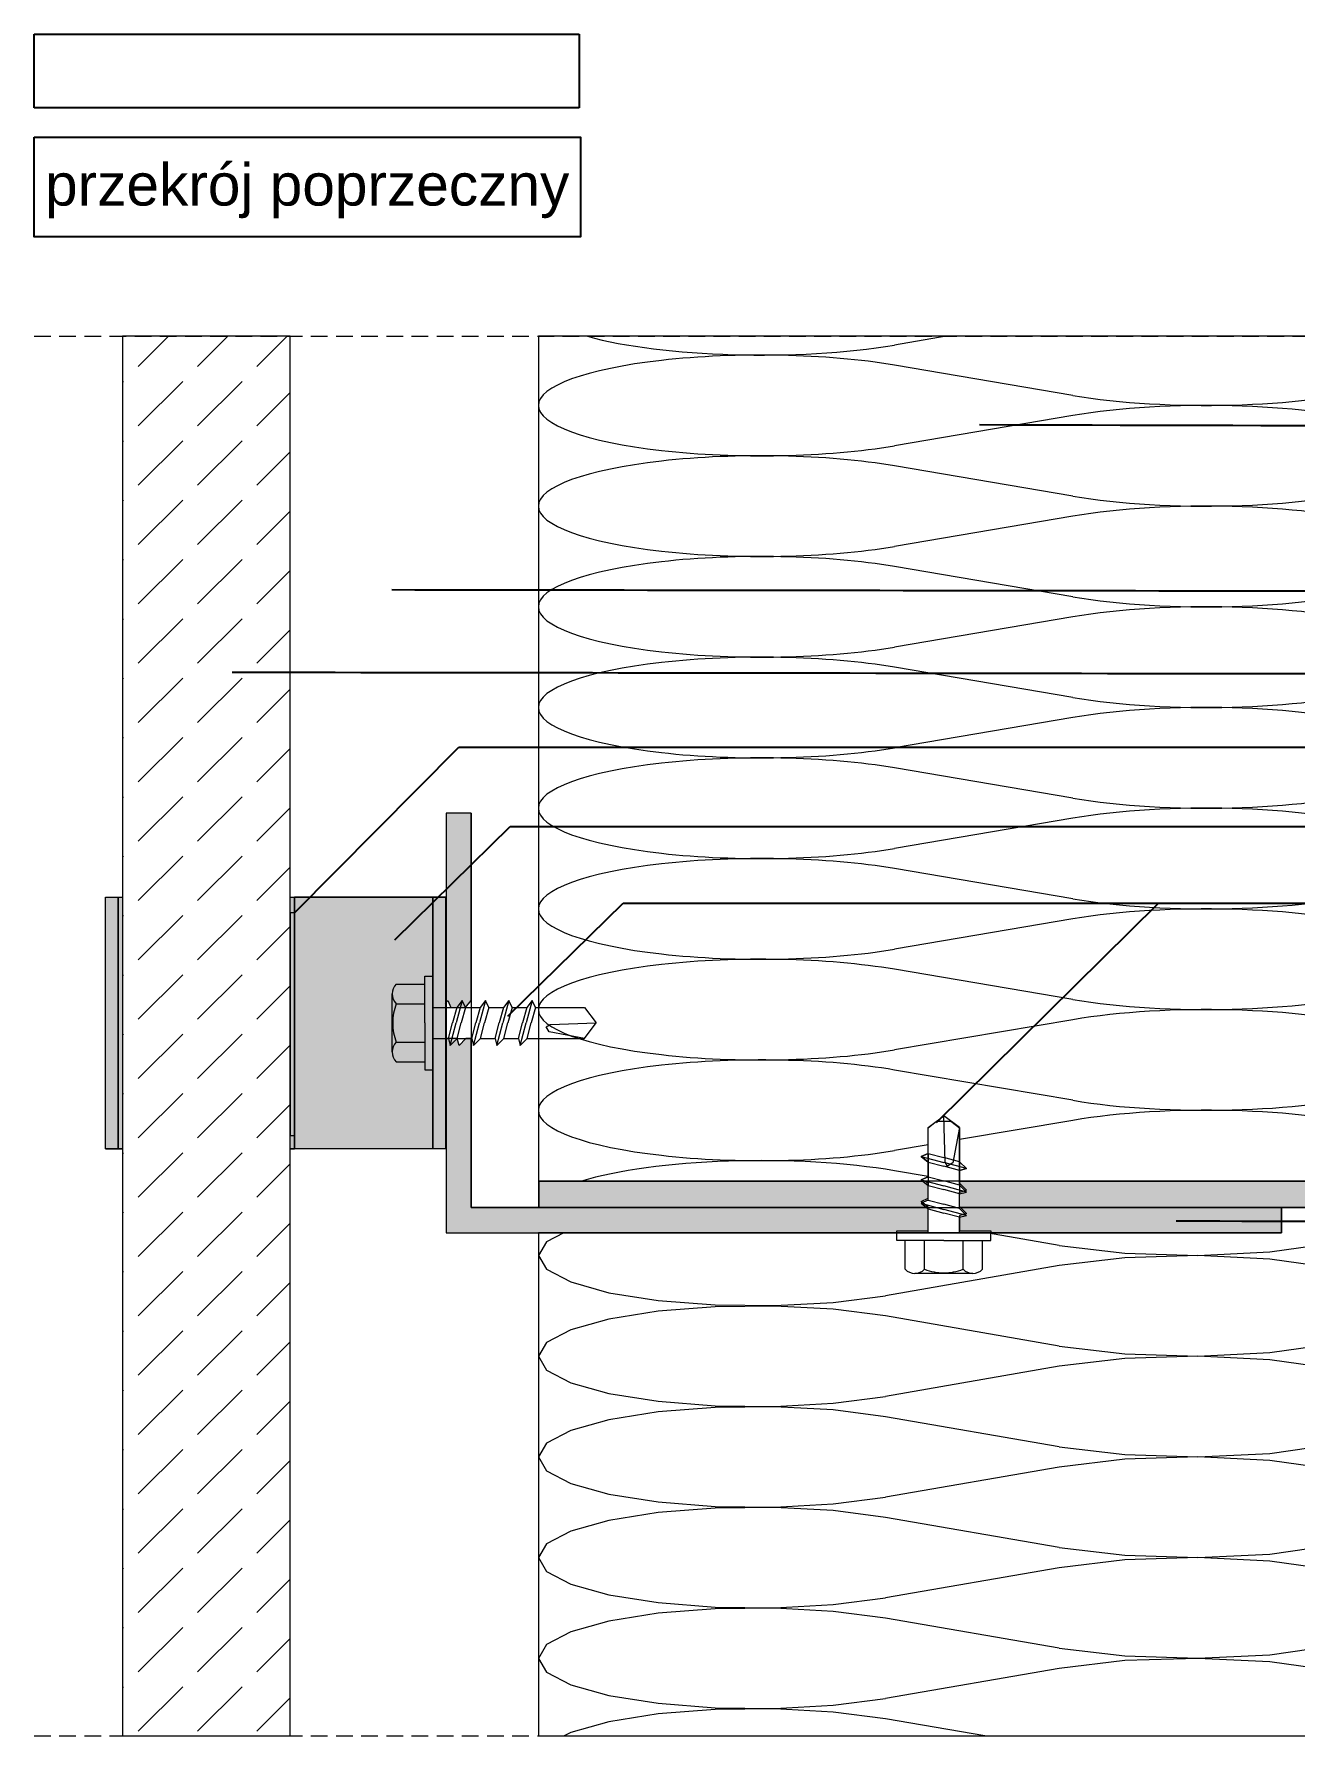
# Model space of a CAD drawing. Extents: x -106823 to -42801, y 48734 to 74234.
# Drawn here: x -51319 to -49816, y 64553 to 66581 of the extents above; entities that cross this region are included whole.
import ezdxf

# ---------------------------------------------------------------- set-up
doc = ezdxf.new("R2010")
doc.units = 0
doc.header["$MEASUREMENT"] = 0
doc.header["$XCLIPFRAME"] = 0
doc.linetypes.add('Hidden Line', pattern=[30, 20, -10])
for name, color, linetype, lineweight, true_color in [('2D Drafting - General_Pen_No__102', 7, 'Continuous', 13, 0xcccccc), ('2D Drafting - General_Pen_No__141', 7, 'Continuous', 0, 0xe8e8e8), ('2D Drafting - General_Pen_No__2', 7, 'Continuous', 15, 0x7f7f7f), ('2D Drafting - General_Pen_No__61', 7, 'Continuous', 20, 0x6a6a6a), ('2D Drafting - General_Pen_No__81', 7, 'Continuous', 20, 0x6a6a6a), ('Annotation - Label_Pen_No__5', 7, 'Continuous', 25, 0x40a5ff), ('Annotation - Text_Pen_No__5', 7, 'Continuous', 25, 0x40a5ff)]:
    doc.layers.add(name, color=color, linetype=linetype, lineweight=lineweight, true_color=true_color)
doc.layers.add('Drawing & Figure', color=7, linetype='Continuous')
doc.styles.add('GENERATED_STYLE_2', font='arial.ttf')
doc.dimstyles.new('GENERATED_STYLE__7', dxfattribs={"dimtxt": 0.18, "dimasz": 91.2, "dimexe": 0.18, "dimexo": 0.0625, "dimgap": 0.09, "dimtad": 0, "dimtih": 1, "dimtoh": 1, "dimdec": 4, "dimzin": 0, "dimdsep": 46, "dimcen": 0.09, "dimadec": 0, "dimazin": 0, "dimtfac": 1, "dimtdec": 4, "dimtmove": 0, "dimatfit": 3, "dimldrblk": 'ARROWHEAD_5', "dimfxl": 0, "dimtolj": 1, "dimtzin": 0, "dimarcsym": 0})
picture_1 = doc.add_image_def('image1.jpg', size_in_pixel=(878, 119))

# ---------------------------------------------------------------- blocks, each defined once
blk = doc.blocks.new('*X16')
at = {"layer": '2D Drafting - General_Pen_No__61', "linetype": 'Continuous'}
for p, q in [((-50828.4, 65520.7), (-50827.6, 65520.8)), ((-50827.6, 65519.2), (-50828.4, 65519.3))]:
    blk.add_line(p, q, dxfattribs=at)
blk = doc.blocks.new('Fill_8')
at = {"layer": '2D Drafting - General_Pen_No__2', "linetype": 'Continuous'}
for p, q in [((-50827.6, 65552.9), (-50828.4, 65552.9)), ((-50828.4, 65552.9), (-50828.4, 65426.3)), ((-50827.6, 65427.3), (-50827.6, 65552.9)), ((-50828.4, 65426.3), (-50827.6, 65427.3))]:
    blk.add_line(p, q, dxfattribs=at)
at = {"layer": '2D Drafting - General_Pen_No__61', "linetype": 'Continuous'}
blk.add_blockref('*X16', (0, 0), dxfattribs=at)
blk = doc.blocks.new('*X18')
at = {"layer": '2D Drafting - General_Pen_No__61', "linetype": 'Continuous'}
for p, q in [((-50687.3, 65152.9), (-50707.7, 65142.2)), ((-50096.6, 65137.8), (-50183.5, 65152.9)), ((-49770.8, 65140.7), (-49751.1, 65146.3)), ((-50707.7, 65142.2), (-50717.6, 65125.8)), ((-50717.6, 65125.8), (-50707.7, 65109.4)), ((-50096.6, 65137.8), (-50018.5, 65128.6)), ((-50018.5, 65128.6), (-49931.5, 65125.9)), ((-49931.5, 65125.8), (-50018.5, 65123.1)), ((-49931.5, 65125.9), (-49845.7, 65130.1)), ((-49845.7, 65121.6), (-49931.5, 65125.8)), ((-49845.7, 65130.1), (-49770.8, 65140.7)), ((-50707.7, 65109.4), (-50678.9, 65094.3)), ((-50096.6, 65113.8), (-50303.6, 65077.8)), ((-50018.5, 65123.1), (-50096.6, 65113.8)), ((-49770.8, 65111), (-49845.7, 65121.6)), ((-49751.1, 65105.3), (-49770.8, 65111)), ((-50678.9, 65094.3), (-50633.4, 65081.5)), ((-50633.4, 65081.5), (-50574.6, 65072.2)), ((-50574.6, 65072.2), (-50506.9, 65066.9)), ((-50506.9, 65064.8), (-50574.6, 65059.5)), ((-50506.9, 65066.9), (-50435.6, 65066.1)), ((-50435.6, 65065.6), (-50506.9, 65064.8)), ((-50435.6, 65066.1), (-50366.1, 65069.8)), ((-50366.1, 65061.8), (-50435.6, 65065.6)), ((-50366.1, 65069.8), (-50303.6, 65077.8)), ((-50633.4, 65050.1), (-50678.9, 65037.4)), ((-50574.6, 65059.5), (-50633.4, 65050.1)), ((-50303.6, 65053.8), (-50366.1, 65061.8)), ((-50096.6, 65017.8), (-50303.6, 65053.8)), ((-50678.9, 65037.4), (-50707.7, 65022.2)), ((-49770.8, 65020.7), (-49751.1, 65026.3)), ((-50707.7, 65022.2), (-50717.6, 65005.8)), ((-50717.6, 65005.8), (-50707.7, 64989.4)), ((-50096.6, 65017.8), (-50018.5, 65008.6)), ((-50018.5, 65008.6), (-49931.5, 65005.9)), ((-49931.5, 65005.8), (-50018.5, 65003.1)), ((-49931.5, 65005.9), (-49845.7, 65010.1)), ((-49845.7, 65001.6), (-49931.5, 65005.8)), ((-49845.7, 65010.1), (-49770.8, 65020.7)), ((-50707.7, 64989.4), (-50678.9, 64974.3)), ((-50096.6, 64993.8), (-50303.6, 64957.8)), ((-50018.5, 65003.1), (-50096.6, 64993.8)), ((-49770.8, 64991), (-49845.7, 65001.6)), ((-49751.1, 64985.3), (-49770.8, 64991)), ((-50678.9, 64974.3), (-50633.4, 64961.5)), ((-50633.4, 64961.5), (-50574.6, 64952.2)), ((-50574.6, 64952.2), (-50506.9, 64946.9)), ((-50506.9, 64944.8), (-50574.6, 64939.5)), ((-50506.9, 64946.9), (-50435.6, 64946.1)), ((-50435.6, 64945.6), (-50506.9, 64944.8)), ((-50435.6, 64946.1), (-50366.1, 64949.8)), ((-50366.1, 64941.8), (-50435.6, 64945.6)), ((-50366.1, 64949.8), (-50303.6, 64957.8)), ((-50633.4, 64930.1), (-50678.9, 64917.4)), ((-50574.6, 64939.5), (-50633.4, 64930.1)), ((-50303.6, 64933.8), (-50366.1, 64941.8)), ((-50096.6, 64897.8), (-50303.6, 64933.8)), ((-50707.7, 64902.2), (-50717.6, 64885.8)), ((-50678.9, 64917.4), (-50707.7, 64902.2)), ((-49770.8, 64900.7), (-49751.1, 64906.3)), ((-50717.6, 64885.8), (-50707.7, 64869.4)), ((-50096.6, 64897.8), (-50018.5, 64888.6)), ((-50018.5, 64883.1), (-50096.6, 64873.8)), ((-50018.5, 64888.6), (-49931.5, 64885.9)), ((-49931.5, 64885.8), (-50018.5, 64883.1)), ((-49931.5, 64885.9), (-49845.7, 64890.1)), ((-49845.7, 64881.6), (-49931.5, 64885.8)), ((-49845.7, 64890.1), (-49770.8, 64900.7)), ((-50707.7, 64869.4), (-50678.9, 64854.3)), ((-50096.6, 64873.8), (-50303.6, 64837.8)), ((-49770.8, 64871), (-49845.7, 64881.6)), ((-49751.1, 64865.3), (-49770.8, 64871)), ((-50678.9, 64854.3), (-50633.4, 64841.5)), ((-50633.4, 64841.5), (-50574.6, 64832.2)), ((-49717.6, 64855.7), (-49721.1, 64856.7)), ((-50574.6, 64832.2), (-50506.9, 64826.9)), ((-50506.9, 64824.8), (-50574.6, 64819.5)), ((-50506.9, 64826.9), (-50435.6, 64826.1)), ((-50435.6, 64825.6), (-50506.9, 64824.8)), ((-50435.6, 64826.1), (-50366.1, 64829.8)), ((-50366.1, 64821.8), (-50435.6, 64825.6)), ((-50366.1, 64829.8), (-50303.6, 64837.8)), ((-50303.6, 64813.8), (-50366.1, 64821.8)), ((-50633.4, 64810.1), (-50678.9, 64797.4)), ((-50574.6, 64819.5), (-50633.4, 64810.1)), ((-50096.6, 64777.8), (-50303.6, 64813.8)), ((-50707.7, 64782.2), (-50717.6, 64765.8)), ((-50678.9, 64797.4), (-50707.7, 64782.2)), ((-49845.7, 64770.1), (-49770.8, 64780.7)), ((-49770.8, 64780.7), (-49751.1, 64786.3)), ((-49721.1, 64794.9), (-49717.6, 64795.9)), ((-50717.6, 64765.8), (-50707.7, 64749.4)), ((-50096.6, 64777.8), (-50018.5, 64768.6)), ((-50018.5, 64763.1), (-50096.6, 64753.8)), ((-50018.5, 64768.6), (-49931.5, 64765.9)), ((-49931.5, 64765.8), (-50018.5, 64763.1)), ((-49931.5, 64765.9), (-49845.7, 64770.1)), ((-49845.7, 64761.6), (-49931.5, 64765.8)), ((-49770.8, 64751), (-49845.7, 64761.6)), ((-50707.7, 64749.4), (-50678.9, 64734.3)), ((-50096.6, 64753.8), (-50303.6, 64717.8)), ((-49751.1, 64745.3), (-49770.8, 64751)), ((-50678.9, 64734.3), (-50633.4, 64721.5)), ((-50633.4, 64721.5), (-50574.6, 64712.2)), ((-49717.6, 64735.7), (-49721.1, 64736.7)), ((-50574.6, 64699.5), (-50633.4, 64690.1)), ((-50574.6, 64712.2), (-50506.9, 64706.9)), ((-50506.9, 64704.8), (-50574.6, 64699.5)), ((-50506.9, 64706.9), (-50435.6, 64706.1)), ((-50435.6, 64705.6), (-50506.9, 64704.8)), ((-50435.6, 64706.1), (-50366.1, 64709.8)), ((-50366.1, 64701.8), (-50435.6, 64705.6)), ((-50366.1, 64709.8), (-50303.6, 64717.8)), ((-50303.6, 64693.8), (-50366.1, 64701.8)), ((-50633.4, 64690.1), (-50678.9, 64677.4)), ((-50096.6, 64657.8), (-50303.6, 64693.8)), ((-50707.7, 64662.2), (-50717.6, 64645.8)), ((-50678.9, 64677.4), (-50707.7, 64662.2)), ((-49845.7, 64650.1), (-49770.8, 64660.7)), ((-49770.8, 64660.7), (-49751.1, 64666.3)), ((-49721.1, 64674.9), (-49717.6, 64675.9)), ((-50717.6, 64645.8), (-50707.7, 64629.4)), ((-50096.6, 64657.8), (-50018.5, 64648.6)), ((-50018.5, 64643.1), (-50096.6, 64633.8)), ((-50018.5, 64648.6), (-49931.5, 64645.9)), ((-49931.5, 64645.8), (-50018.5, 64643.1)), ((-49931.5, 64645.9), (-49845.7, 64650.1)), ((-49845.7, 64641.6), (-49931.5, 64645.8)), ((-49770.8, 64631), (-49845.7, 64641.6)), ((-50707.7, 64629.4), (-50678.9, 64614.3)), ((-50096.6, 64633.8), (-50303.6, 64597.8)), ((-49751.1, 64625.3), (-49770.8, 64631)), ((-50678.9, 64614.3), (-50633.4, 64601.5)), ((-50633.4, 64601.5), (-50574.6, 64592.2)), ((-50366.1, 64589.8), (-50303.6, 64597.8)), ((-49717.6, 64615.7), (-49721.1, 64616.7)), ((-50574.6, 64579.5), (-50633.4, 64570.1)), ((-50574.6, 64592.2), (-50506.9, 64586.9)), ((-50506.9, 64584.8), (-50574.6, 64579.5)), ((-50506.9, 64586.9), (-50435.6, 64586.1)), ((-50435.6, 64585.6), (-50506.9, 64584.8)), ((-50435.6, 64586.1), (-50366.1, 64589.8)), ((-50366.1, 64581.8), (-50435.6, 64585.6)), ((-50303.6, 64573.8), (-50366.1, 64581.8)), ((-50678.9, 64557.4), (-50686.7, 64553.3)), ((-50633.4, 64570.1), (-50678.9, 64557.4)), ((-50185.5, 64553.3), (-50303.6, 64573.8)), ((-49726.7, 64553.3), (-49717.6, 64555.9))]:
    blk.add_line(p, q, dxfattribs=at)
blk = doc.blocks.new('Fill_9')
at = {"layer": '2D Drafting - General_Pen_No__2', "linetype": 'Continuous'}
for p, q in [((-49751.1, 65182.9), (-49831.9, 65182.9)), ((-49831.9, 65182.9), (-49831.9, 65152.9)), ((-49751.1, 65152.9), (-49751.1, 65182.9)), ((-49831.9, 65152.9), (-50717.6, 65152.9)), ((-50717.6, 65152.9), (-50717.6, 64553.3)), ((-49751.1, 64921.9), (-49751.1, 65152.9)), ((-49751.1, 64614.5), (-49751.1, 64921.9)), ((-49717.6, 64881.5), (-49721.1, 64881.5)), ((-49721.1, 64881.5), (-49721.1, 64614.5)), ((-49717.6, 64880.4), (-49717.6, 64881.5)), ((-49717.6, 64649.4), (-49717.6, 64880.4)), ((-49717.6, 64553.3), (-49717.6, 64649.4)), ((-49721.1, 64614.5), (-49751.1, 64614.5)), ((-50717.6, 64553.3), (-49751.1, 64553.3)), ((-49751.1, 64553.3), (-49717.6, 64553.3))]:
    blk.add_line(p, q, dxfattribs=at)
at = {"layer": '2D Drafting - General_Pen_No__61', "linetype": 'Continuous'}
blk.add_blockref('*X18', (0, 0), dxfattribs=at)
blk = doc.blocks.new('*X20')
at = {"layer": '2D Drafting - General_Pen_No__61', "linetype": 'Continuous'}
for p, q in [((-50231.3, 66221.4), (-50292.9, 66210.9)), ((-50080.6, 66150.9), (-50292.9, 66186.9)), ((-50080.6, 66126.9), (-50292.9, 66090.9)), ((-50080.6, 66030.9), (-50292.9, 66066.9)), ((-50080.6, 66006.9), (-50292.9, 65970.9)), ((-50080.6, 65910.9), (-50292.9, 65946.9)), ((-50080.6, 65886.9), (-50292.9, 65850.9)), ((-50080.6, 65790.9), (-50292.9, 65826.9)), ((-50080.6, 65766.9), (-50292.9, 65730.9)), ((-50080.6, 65670.9), (-50292.9, 65706.9)), ((-50080.6, 65646.9), (-50292.9, 65610.9)), ((-50080.6, 65550.9), (-50292.9, 65586.9)), ((-50080.6, 65526.9), (-50292.9, 65490.9)), ((-50080.6, 65430.9), (-50292.9, 65466.9)), ((-50080.6, 65406.9), (-50292.9, 65370.9)), ((-50080.6, 65310.9), (-50292.9, 65346.9)), ((-50080.6, 65286.9), (-50215.6, 65264)), ((-50252.9, 65257.7), (-50292.9, 65250.9)), ((-50252.9, 65220.1), (-50292.9, 65226.9))]:
    blk.add_line(p, q, dxfattribs=at)
for centre, start_param, end_param in [((-50452.2, 66258.9), 3.817836, 5.35589), ((-50452.2, 66138.9), 0.927295, 3.141593), ((-49921.4, 66198.9), 4.068888, 5.587761), ((-49921.4, 66078.9), 0.695424, 2.214297), ((-50452.2, 66138.9), 3.141593, 5.35589), ((-50452.2, 66018.9), 0.927295, 3.141593), ((-49921.4, 66078.9), 4.068888, 5.587761), ((-50452.2, 66018.9), 3.141593, 5.35589), ((-49921.4, 65958.9), 0.695424, 2.214297), ((-50452.2, 65898.9), 0.927295, 3.141593), ((-49921.4, 65958.9), 4.068888, 5.587761), ((-50452.2, 65898.9), 3.141593, 5.35589), ((-49921.4, 65838.9), 0.695424, 2.214297), ((-50452.2, 65778.9), 0.927295, 3.141593), ((-49921.4, 65838.9), 4.068888, 5.587761), ((-50452.2, 65778.9), 3.141593, 5.35589), ((-49921.4, 65718.9), 0.695424, 2.214297), ((-50452.2, 65658.9), 0.927295, 3.141593), ((-49921.4, 65718.9), 4.068888, 5.587761), ((-50452.2, 65658.9), 3.141593, 5.35589), ((-49921.4, 65598.9), 0.695424, 2.214297), ((-50452.2, 65538.9), 0.927295, 3.141593), ((-49921.4, 65598.9), 4.068888, 5.587761), ((-50452.2, 65538.9), 3.141593, 5.35589), ((-49921.4, 65478.9), 0.695424, 2.214297), ((-50452.2, 65418.9), 0.927295, 3.141593), ((-49921.4, 65478.9), 4.068888, 5.587761), ((-50452.2, 65418.9), 3.141593, 5.35589), ((-49921.4, 65358.9), 0.695424, 2.214297), ((-50452.2, 65298.9), 0.927295, 3.141593), ((-49921.4, 65358.9), 4.068888, 5.587761), ((-50452.2, 65298.9), 3.141593, 5.35589), ((-49921.4, 65238.9), 0.695424, 2.214297), ((-50452.2, 65178.9), 0.927295, 2.507522)]:
    blk.add_ellipse(centre, major_axis=(265.4, 0), ratio=0.226067, start_param=start_param, end_param=end_param, dxfattribs=at)
blk = doc.blocks.new('Fill_10')
at = {"layer": '2D Drafting - General_Pen_No__2', "linetype": 'Continuous'}
for p, q in [((-49717.6, 66221.4), (-50717.6, 66221.4)), ((-50717.6, 66221.4), (-50717.6, 65244.5)), ((-49717.6, 65214.5), (-49717.6, 66221.4)), ((-50252.9, 65278.2), (-50242.8, 65285.8)), ((-50252.9, 65247.5), (-50252.9, 65278.2)), ((-50242.8, 65285.8), (-50225.7, 65285.8)), ((-50225.7, 65285.8), (-50215.6, 65278.2)), ((-50215.6, 65278.2), (-50215.6, 65237.6)), ((-50261.1, 65243.7), (-50252.9, 65247.5)), ((-50717.6, 65244.5), (-50717.6, 65214.5)), ((-50252.9, 65237.2), (-50261.1, 65243.7)), ((-50252.9, 65219.7), (-50252.9, 65237.2)), ((-50215.6, 65237.6), (-50207.4, 65229.4)), ((-50207.4, 65229.4), (-50215.6, 65227.2)), ((-50215.6, 65227.2), (-50215.6, 65214.5)), ((-50717.6, 65214.5), (-50687.6, 65214.5)), ((-50687.6, 65214.5), (-50606.9, 65214.5)), ((-50606.9, 65214.5), (-50259.3, 65214.5)), ((-50261.1, 65215.9), (-50252.9, 65219.7)), ((-50259.3, 65214.5), (-50261.1, 65215.9)), ((-50215.6, 65214.5), (-49831.9, 65214.5)), ((-49831.9, 65214.5), (-49751.1, 65214.5)), ((-49751.1, 65214.5), (-49717.6, 65214.5))]:
    blk.add_line(p, q, dxfattribs=at)
at = {"layer": '2D Drafting - General_Pen_No__61', "linetype": 'Continuous'}
blk.add_blockref('*X20', (0, 0), dxfattribs=at)
blk = doc.blocks.new('ARROWHEAD_5')
at = {"color": 0, "linetype": 'Continuous', "lineweight": 0}
blk.add_line((0, 0), (-1, 0), dxfattribs=at)
blk.add_solid([(-1, 0.2679), (0, 0), (-1, -0.2679), (-1, 0.2679)], dxfattribs=at)

msp = doc.modelspace()

# ---------------------------------------------------------------- hatches: boundary and pattern name
at = {"layer": '2D Drafting - General_Pen_No__102', "linetype": 'Continuous'}
for points in [[(-51233.41, 65552.95), (-51218.41, 65552.95), (-51218.41, 65252.95), (-51233.41, 65252.95)], [(-51218.41, 65552.95), (-51213.32, 65552.95), (-51213.32, 65252.95), (-51218.41, 65252.95)], [(-51008.41, 65252.95), (-51013.32, 65252.95), (-51013.32, 65552.95), (-51008.41, 65552.95)], [(-51008.41, 65552.95), (-50843.41, 65552.95), (-50843.41, 65252.95), (-51008.41, 65252.95)], [(-50843.41, 65252.95), (-50843.41, 65552.95), (-50828.41, 65552.95), (-50828.41, 65252.95)]]:
    msp.add_hatch(color=256, dxfattribs=at).paths.add_polyline_path(points, flags=0)
at = {"layer": '2D Drafting - General_Pen_No__141', "linetype": 'Continuous'}
for points in [[(-50797.6, 65429.44), (-50797.6, 65652.95), (-50827.6, 65652.95), (-50827.6, 65427.3), (-50825.6, 65429.79), (-50821.79, 65421.59), (-50804.35, 65421.59), (-50797.75, 65429.79)], [(-50797.6, 65182.95), (-50797.6, 65384.31), (-50803.94, 65384.31), (-50812.14, 65376.11), (-50814.34, 65384.31), (-50827.6, 65384.31), (-50827.6, 65152.95), (-50290.18, 65152.95), (-50290.18, 65155.11), (-50252.9, 65155.11), (-50252.9, 65182.95)], [(-50256.61, 65214.45), (-50716.88, 65214.45), (-50716.88, 65182.95), (-50252.9, 65182.95), (-50252.9, 65183.63), (-50261.1, 65190.22), (-50252.9, 65194.03), (-50252.9, 65211.47)], [(-50215.62, 65214.45), (-49731.87, 65214.45), (-49721.11, 65214.45), (-49721.11, 64951.13), (-49751.11, 64951.13), (-49751.11, 64970.37), (-49751.11, 65182.95), (-50214.53, 65182.95), (-50215.62, 65184.04), (-50215.62, 65201.48), (-50207.42, 65203.68), (-50215.62, 65211.88)], [(-49831.87, 65152.95), (-49831.87, 65182.95), (-50214.53, 65182.95), (-50207.42, 65175.84), (-50215.62, 65173.64), (-50215.62, 65155.11), (-50178.34, 65155.11), (-50178.34, 65152.95)]]:
    msp.add_hatch(color=256, dxfattribs=at).paths.add_polyline_path(points, flags=0)
at = {"layer": '2D Drafting - General_Pen_No__81', "linetype": 'Continuous'}
h = msp.add_hatch(dxfattribs=at)
h.set_pattern_fill('Beton', color=256, style=0, pattern_type=2)
h.set_pattern_definition([(45, (0, 0), (-70.71068, 70.71068), [75, -25]), (45, (7e-15, 70.71), (-70.71068, 70.71068), [75, -25])])
h.paths.add_polyline_path([(-51213.32, 64553.3), (-51013.32, 64553.3), (-51013.32, 66221.36), (-51213.32, 66221.36)], flags=0)
msp.add_hatch(color=256, dxfattribs=at).paths.add_polyline_path([(-51013.32, 65268.95), (-51008.41, 65268.95), (-51008.41, 65534.18), (-51013.32, 65534.18)], flags=0)
msp.add_hatch(color=256, dxfattribs=at).paths.add_polyline_path([(-51013.32, 65268.95), (-51008.41, 65268.95), (-51008.41, 65534.18), (-51013.32, 65534.18)], flags=0)

# ---------------------------------------------------------------- linework, layer by layer
at = {"layer": '2D Drafting - General_Pen_No__2', "linetype": 'Hidden Line'}
for p, q in [((-51318.74, 66221.36), (-49041.43, 66221.36)), ((-51318.74, 64553.3), (-49041.43, 64553.3))]:
    msp.add_line(p, q, dxfattribs=at)
at = {"layer": '2D Drafting - General_Pen_No__2', "linetype": 'Continuous'}
for p, q in [((-50827.6, 65652.95), (-50827.6, 65152.95)), ((-50797.6, 65652.95), (-50827.6, 65652.95)), ((-50797.6, 65652.95), (-50797.6, 65182.95)), ((-51233.41, 65252.95), (-51233.41, 65552.95)), ((-51233.41, 65552.95), (-51213.32, 65552.95)), ((-51218.41, 65252.95), (-51218.41, 65552.95)), ((-51013.32, 65552.95), (-51008.41, 65552.95)), ((-51008.41, 65252.95), (-51008.41, 65552.95)), ((-50828.41, 65552.95), (-51008.41, 65552.95)), ((-50843.41, 65552.95), (-50843.41, 65252.95)), ((-50843.41, 65552.95), (-50828.41, 65552.95)), ((-50828.41, 65552.95), (-50828.41, 65252.95)), ((-50852.73, 65402.95), (-50852.73, 65458.87)), ((-50852.73, 65458.87), (-50843.41, 65458.87)), ((-50843.41, 65458.87), (-50843.41, 65402.95)), ((-50891.79, 65368.39), (-50891.79, 65437.51)), ((-50886.9, 65449.16), (-50852.73, 65449.16)), ((-50808.3, 65429.79), (-50815.49, 65402.95)), ((-50808.3, 65429.79), (-50814.89, 65421.59)), ((-50804.49, 65421.59), (-50808.3, 65429.79)), ((-50780.46, 65429.79), (-50787.65, 65402.95)), ((-50780.46, 65429.79), (-50787.05, 65421.59)), ((-50776.65, 65421.59), (-50780.46, 65429.79)), ((-50752.62, 65429.79), (-50759.81, 65402.95)), ((-50752.62, 65429.79), (-50759.21, 65421.59)), ((-50748.81, 65421.59), (-50752.62, 65429.79)), ((-50724.77, 65429.79), (-50731.97, 65402.95)), ((-50724.77, 65429.79), (-50731.37, 65421.59)), ((-50720.97, 65421.59), (-50724.77, 65429.79)), ((-50886.9, 65425.86), (-50852.73, 65425.86)), ((-50843.41, 65421.59), (-50814.89, 65421.59)), ((-50814.89, 65421.59), (-50819.88, 65402.95)), ((-50804.49, 65421.59), (-50809.49, 65402.95)), ((-50804.49, 65421.59), (-50787.05, 65421.59)), ((-50787.05, 65421.59), (-50792.04, 65402.95)), ((-50776.65, 65421.59), (-50781.65, 65402.95)), ((-50776.65, 65421.59), (-50759.21, 65421.59)), ((-50759.21, 65421.59), (-50764.2, 65402.95)), ((-50748.81, 65421.59), (-50753.8, 65402.95)), ((-50748.81, 65421.59), (-50731.37, 65421.59)), ((-50731.37, 65421.59), (-50736.36, 65402.95)), ((-50720.97, 65421.59), (-50725.96, 65402.95)), ((-50720.97, 65421.59), (-50662.45, 65421.59)), ((-50662.45, 65421.59), (-50648.47, 65402.95)), ((-50852.73, 65402.95), (-50852.73, 65347.03)), ((-50843.41, 65347.03), (-50843.41, 65402.95)), ((-50824.88, 65384.31), (-50819.88, 65402.95)), ((-50822.68, 65376.11), (-50815.49, 65402.95)), ((-50814.48, 65384.31), (-50809.49, 65402.95)), ((-50797.04, 65384.31), (-50792.04, 65402.95)), ((-50794.84, 65376.11), (-50787.65, 65402.95)), ((-50786.64, 65384.31), (-50781.65, 65402.95)), ((-50769.2, 65384.31), (-50764.2, 65402.95)), ((-50767, 65376.11), (-50759.81, 65402.95)), ((-50758.8, 65384.31), (-50753.8, 65402.95)), ((-50741.36, 65384.31), (-50736.36, 65402.95)), ((-50739.16, 65376.11), (-50731.97, 65402.95)), ((-50730.96, 65384.31), (-50725.96, 65402.95)), ((-50708.28, 65398.52), (-50703.42, 65401.21)), ((-50704.5, 65392.31), (-50708.28, 65398.52)), ((-50662.45, 65384.31), (-50704.5, 65392.31)), ((-50703.42, 65401.21), (-50648.47, 65402.95)), ((-50662.45, 65384.31), (-50648.47, 65402.95)), ((-50886.9, 65380.04), (-50852.73, 65380.04)), ((-50843.41, 65384.31), (-50824.88, 65384.31)), ((-50824.88, 65384.31), (-50822.68, 65376.11)), ((-50822.68, 65376.11), (-50814.48, 65384.31)), ((-50814.48, 65384.31), (-50797.04, 65384.31)), ((-50797.04, 65384.31), (-50794.84, 65376.11)), ((-50794.84, 65376.11), (-50786.64, 65384.31)), ((-50786.64, 65384.31), (-50769.2, 65384.31)), ((-50769.2, 65384.31), (-50767, 65376.11)), ((-50767, 65376.11), (-50758.8, 65384.31)), ((-50758.8, 65384.31), (-50741.36, 65384.31)), ((-50741.36, 65384.31), (-50739.16, 65376.11)), ((-50739.16, 65376.11), (-50730.96, 65384.31)), ((-50730.96, 65384.31), (-50662.45, 65384.31)), ((-50886.9, 65356.74), (-50852.73, 65356.74)), ((-50852.73, 65347.03), (-50843.41, 65347.03)), ((-50252.9, 65278.23), (-50234.26, 65292.21)), ((-50215.62, 65278.23), (-50234.26, 65292.21)), ((-50232.53, 65237.25), (-50234.26, 65292.21)), ((-50252.9, 65219.71), (-50252.9, 65278.23)), ((-50215.62, 65278.23), (-50223.63, 65236.18)), ((-50215.62, 65209.72), (-50215.62, 65278.23)), ((-51233.41, 65252.95), (-51213.32, 65252.95)), ((-51013.32, 65252.95), (-51008.41, 65252.95)), ((-50828.41, 65252.95), (-51008.41, 65252.95)), ((-50828.41, 65252.95), (-50843.41, 65252.95)), ((-50252.9, 65247.55), (-50261.1, 65243.74)), ((-50252.9, 65247.55), (-50234.26, 65242.55)), ((-50252.9, 65247.55), (-50252.9, 65209.31)), ((-50261.1, 65243.74), (-50252.9, 65237.15)), ((-50261.1, 65243.74), (-50234.26, 65236.55)), ((-50252.9, 65237.15), (-50234.26, 65232.16)), ((-50252.9, 65219.71), (-50252.9, 65237.15)), ((-50215.62, 65237.56), (-50234.26, 65242.55)), ((-50207.42, 65229.36), (-50234.26, 65236.55)), ((-50215.62, 65227.16), (-50234.26, 65232.16)), ((-50229.83, 65232.4), (-50232.53, 65237.25)), ((-50223.63, 65236.18), (-50229.83, 65232.4)), ((-50207.42, 65229.36), (-50215.62, 65237.56)), ((-50215.62, 65237.56), (-50215.62, 65199.32)), ((-50215.62, 65227.16), (-50207.42, 65229.36)), ((-50215.62, 65209.72), (-50215.62, 65227.16)), ((-50716.88, 65182.95), (-50716.88, 65214.45)), ((-50716.88, 65214.45), (-50716.88, 65184.45)), ((-49721.11, 65214.45), (-50716.88, 65214.45)), ((-50252.9, 65219.71), (-50261.1, 65215.9)), ((-50252.9, 65219.71), (-50261.1, 65215.9)), ((-50261.1, 65215.9), (-50252.9, 65209.31)), ((-50261.1, 65215.9), (-50234.26, 65208.71)), ((-50261.1, 65215.9), (-50252.9, 65209.31)), ((-50261.1, 65215.9), (-50234.26, 65208.71)), ((-50252.9, 65219.71), (-50234.26, 65214.71)), ((-50252.9, 65219.71), (-50234.26, 65214.71)), ((-50252.9, 65209.31), (-50234.26, 65204.32)), ((-50252.9, 65209.31), (-50234.26, 65204.32)), ((-50252.9, 65191.87), (-50252.9, 65209.31)), ((-50215.62, 65209.72), (-50234.26, 65214.71)), ((-50215.62, 65209.72), (-50234.26, 65214.71)), ((-50207.42, 65201.52), (-50234.26, 65208.71)), ((-50207.42, 65201.52), (-50234.26, 65208.71)), ((-50207.42, 65201.52), (-50215.62, 65209.72)), ((-50207.42, 65201.52), (-50215.62, 65209.72)), ((-50252.9, 65191.87), (-50261.1, 65188.06)), ((-50261.1, 65188.06), (-50252.9, 65181.47)), ((-50261.1, 65188.06), (-50234.26, 65180.87)), ((-50252.9, 65191.87), (-50234.26, 65186.87)), ((-50215.62, 65199.32), (-50234.26, 65204.32)), ((-50215.62, 65199.32), (-50234.26, 65204.32)), ((-50215.62, 65181.88), (-50234.26, 65186.87)), ((-50215.62, 65199.32), (-50207.42, 65201.52)), ((-50215.62, 65199.32), (-50207.42, 65201.52)), ((-50215.62, 65181.88), (-50215.62, 65199.32)), ((-50797.6, 65182.95), (-49831.87, 65182.95)), ((-50716.88, 65182.95), (-49751.11, 65182.95)), ((-50252.9, 65152.95), (-50252.9, 65181.47)), ((-50252.9, 65181.47), (-50234.26, 65176.47)), ((-50207.42, 65173.68), (-50234.26, 65180.87)), ((-50215.62, 65171.48), (-50234.26, 65176.47)), ((-50207.42, 65173.68), (-50215.62, 65181.88)), ((-50215.62, 65171.48), (-50207.42, 65173.68)), ((-50215.62, 65152.95), (-50215.62, 65171.48)), ((-49831.87, 65152.95), (-49831.87, 65182.95)), ((-50827.6, 65152.95), (-49831.87, 65152.95)), ((-50290.18, 65143.63), (-50290.18, 65152.95)), ((-50290.18, 65152.95), (-50234.26, 65152.95)), ((-50178.34, 65152.95), (-50234.26, 65152.95)), ((-50178.34, 65143.63), (-50178.34, 65152.95)), ((-50234.26, 65143.63), (-50290.18, 65143.63)), ((-50280.47, 65109.45), (-50280.47, 65143.63)), ((-50257.17, 65109.45), (-50257.17, 65143.63)), ((-50234.26, 65143.63), (-50178.34, 65143.63)), ((-50211.35, 65109.45), (-50211.35, 65143.63)), ((-50188.05, 65109.45), (-50188.05, 65143.63)), ((-50199.7, 65104.57), (-50268.82, 65104.57))]:
    msp.add_line(p, q, dxfattribs=at)
at = {"layer": '2D Drafting - General_Pen_No__2', "linetype": 'Continuous', "flags": 128}
for points in [[(-51213.32, 64553.3), (-51013.32, 64553.3), (-51013.32, 66221.36), (-51213.32, 66221.36)], [(-50797.6, 65429.44), (-50797.6, 65652.95), (-50827.6, 65652.95), (-50827.6, 65427.3), (-50825.6, 65429.79), (-50821.79, 65421.59), (-50804.35, 65421.59), (-50797.75, 65429.79)], [(-51233.41, 65552.95), (-51218.41, 65552.95), (-51218.41, 65252.95), (-51233.41, 65252.95)], [(-51218.41, 65552.95), (-51213.32, 65552.95), (-51213.32, 65252.95), (-51218.41, 65252.95)], [(-51008.41, 65252.95), (-51013.32, 65252.95), (-51013.32, 65552.95), (-51008.41, 65552.95)], [(-51008.41, 65552.95), (-50843.41, 65552.95), (-50843.41, 65252.95), (-51008.41, 65252.95)], [(-50843.41, 65252.95), (-50843.41, 65552.95), (-50828.41, 65552.95), (-50828.41, 65252.95)], [(-51013.32, 65268.95), (-51008.41, 65268.95), (-51008.41, 65534.18), (-51013.32, 65534.18)], [(-51013.32, 65268.95), (-51008.41, 65268.95), (-51008.41, 65534.18), (-51013.32, 65534.18)], [(-50797.6, 65182.95), (-50797.6, 65384.31), (-50803.94, 65384.31), (-50812.14, 65376.11), (-50814.34, 65384.31), (-50827.6, 65384.31), (-50827.6, 65152.95), (-50290.18, 65152.95), (-50290.18, 65155.11), (-50252.9, 65155.11), (-50252.9, 65182.95)], [(-50256.61, 65214.45), (-50716.88, 65214.45), (-50716.88, 65182.95), (-50252.9, 65182.95), (-50252.9, 65183.63), (-50261.1, 65190.22), (-50252.9, 65194.03), (-50252.9, 65211.47)], [(-50215.62, 65214.45), (-49731.87, 65214.45), (-49721.11, 65214.45), (-49721.11, 64951.13), (-49751.11, 64951.13), (-49751.11, 64970.37), (-49751.11, 65182.95), (-50214.53, 65182.95), (-50215.62, 65184.04), (-50215.62, 65201.48), (-50207.42, 65203.68), (-50215.62, 65211.88)], [(-49831.87, 65152.95), (-49831.87, 65182.95), (-50214.53, 65182.95), (-50207.42, 65175.84), (-50215.62, 65173.64), (-50215.62, 65155.11), (-50178.34, 65155.11), (-50178.34, 65152.95)]]:
    msp.add_lwpolyline(points, close=True, dxfattribs=at)
at = {"layer": '2D Drafting - General_Pen_No__2', "linetype": 'Continuous'}
for centre, radius, start, end in [((-50875.46, 65437.51), 16.33, 134.47805, 225.52195), ((-50827.6, 65402.95), 63.58, 158.87798, 180), ((-50827.6, 65402.95), 63.58, 180, 201.12202), ((-50875.46, 65368.39), 16.33, 134.47805, 225.52195), ((-50268.82, 65120.89), 16.33, 224.47805, 315.52195), ((-50234.26, 65168.76), 63.58, 248.87798, 270), ((-50234.26, 65168.76), 63.58, 270, 291.12202), ((-50199.7, 65120.89), 16.33, 224.47805, 315.52195)]:
    msp.add_arc(centre, radius, start, end, dxfattribs=at)
at = {"layer": 'Annotation - Text_Pen_No__5', "linetype": 'Continuous', "flags": 128}
msp.add_lwpolyline([(-51318.74, 66458.5), (-50667.54, 66458.5), (-50667.54, 66339.93), (-51318.74, 66339.93)], close=True, dxfattribs=at)

# ---------------------------------------------------------------- block references
at = {"layer": '2D Drafting - General_Pen_No__61', "linetype": 'Continuous'}
for name in ['Fill_10', 'Fill_8', 'Fill_9']:
    msp.add_blockref(name, (0, 0), dxfattribs=at)

# ---------------------------------------------------------------- texts
at = {"layer": 'Annotation - Text_Pen_No__5', "linetype": 'Continuous', "insert": (-50993.14, 66427.07), "char_height": 50, "attachment_point": 2, "style": 'GENERATED_STYLE_2'}
msp.add_mtext('{przekrój poprzeczny}', dxfattribs=at)

# ---------------------------------------------------------------- pictures from other files: only their frames are drawn
at = {"layer": 'Drawing & Figure', "linetype": 'Continuous'}
image = msp.add_image(picture_1, insert=(-51318.74, 66493.42), size_in_units=(649.71, 88.06), dxfattribs=at)
image.set_boundary_path([(-0.5, -0.5), (877.5, 118.5)])

# ---------------------------------------------------------------- leaders
at = {"layer": 'Annotation - Label_Pen_No__5', "linetype": 'Continuous', "path_type": 1, "annotation_type": 0, "has_hookline": 1, "hookline_direction": 0}
for points, text_width in [([(-50191.64, 66115.98), (-49118.85, 66113.37)], 179.01), ([(-50892.42, 65919.34), (-49118.85, 65916.97)], 550.77), ([(-51082.52, 65821.01), (-49118.85, 65818.41)], 413.52), ([(-49957.47, 65167.14), (-49118.85, 65164.54)], 277.08)]:
    msp.add_leader(points, dimstyle='GENERATED_STYLE__7', dxfattribs=dict(at, text_width=text_width))
at = {"layer": 'Annotation - Label_Pen_No__5', "linetype": 'Continuous', "annotation_type": 0, "has_hookline": 1, "hookline_direction": 0}
for points, text_width in [([(-51008.41, 65534.18), (-50812.41, 65731.66), (-49118.85, 65731.66)], 242.76), ([(-50888.67, 65502), (-50751.32, 65636.98), (-49118.85, 65636.98)], 205.62), ([(-50753.8, 65411.17), (-50616.46, 65545.91), (-49118.85, 65545.91)], 174.66), ([(-50242.82, 65284.23), (-49978.53, 65545.91), (-49118.85, 65545.91)], 174.66)]:
    msp.add_leader(points, dimstyle='GENERATED_STYLE__7', dxfattribs=dict(at, text_width=text_width))

doc.saveas('drawing.dxf')
